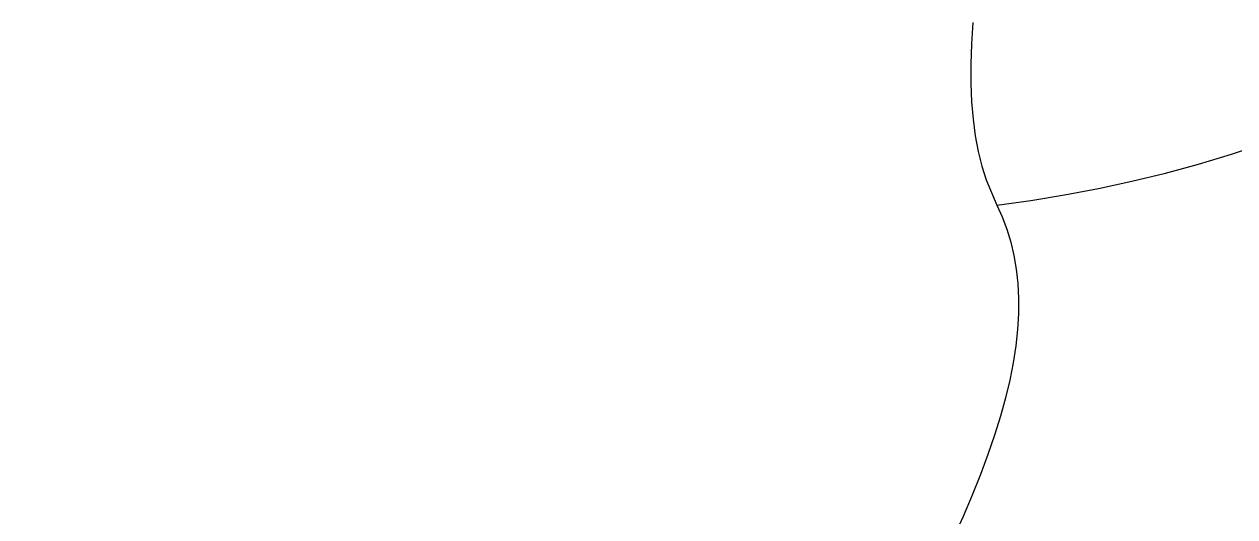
# Model space of a CAD drawing. Extents: x 527 to 614, y 487 to 635.
# Drawn here: x 600.414 to 603.247, y 522.123 to 523.276 of the extents above; entities that cross this region are included whole.
import ezdxf

# ---------------------------------------------------------------- set-up
doc = ezdxf.new("R2010")
doc.units = 0
doc.header["$MEASUREMENT"] = 0
for name, color, linetype in [('1', 4, 'Continuous'), ('204', 7, 'Continuous'), ('SPA', 2, 'Continuous')]:
    doc.layers.add(name, color=color, linetype=linetype)

# ---------------------------------------------------------------- blocks, each defined once
blk = doc.blocks.new('55')
at = {"layer": '204', "color": 4, "linetype": 'Continuous'}
for points in [[(-0.891503, 0.445256, -0.00000105), (-0.926293, 0.407867, -0.00000106), (-0.961083, 0.370477, -0.00000105), (-0.995873, 0.333087, -0.00000098), (-1.030664, 0.295698, -0.00000094), (-1.065456, 0.258308, -0.0000009), (-1.100247, 0.220917, -0.00000086), (-1.13504, 0.183527, -0.00000081), (-1.169832, 0.146137, -0.00000077), (-1.204625, 0.108746, -0.00000072), (-1.239418, 0.071355, -0.00000068), (-1.274211, 0.033965, -0.00000064), (-1.309005, -0.003426, -0.0000006), (-1.343799, -0.040817, -0.00000055), (-1.378593, -0.078208, -0.00000051), (-1.413388, -0.1156, -0.00000046), (-1.448182, -0.152991, -0.00000042), (-1.482977, -0.190382, -0.00000038), (-1.517772, -0.227774, -0.00000034), (-1.552567, -0.265165, -0.00000029), (-1.587362, -0.302557, -0.00000025), (-1.622158, -0.339948, -0.0000002), (-1.656953, -0.37734, -0.00000016), (-1.691748, -0.414732, -0.00000012), (-1.726544, -0.452123, -0.00000007), (-1.76134, -0.489515, -0.00000003), (-1.796135, -0.526907)], [(-1.830931, -0.564299, 0.00000004), (-1.865726, -0.60169, 0.00000006), (-1.900522, -0.639082, 0.00000005), (-1.935318, -0.676474, 0.00000005), (-1.970113, -0.713866, 0.00000005), (-2.004909, -0.751257, 0.00000005), (-2.039704, -0.788649, 0.00000005), (-2.0745, -0.826041, 0.00000005), (-2.109295, -0.863433, 0.00000005), (-2.144091, -0.900825, 0.00000005), (-2.178886, -0.938217, 0.00000005), (-2.213682, -0.975608, 0.00000005), (-2.248478, -1.013, 0.00000005), (-2.283273, -1.050392, 0.00000005), (-2.318069, -1.087784, 0.00000005), (-2.352864, -1.125176, 0.00000005), (-2.38766, -1.162568, 0.00000005), (-2.422455, -1.19996, 0.00000005), (-2.45725, -1.237351, 0.00000005), (-2.492046, -1.274743, 0.00000005), (-2.526841, -1.312135, 0.00000005), (-2.561637, -1.349527, 0.00000005), (-2.596432, -1.386919, 0.00000005), (-2.631228, -1.424311, 0.00000005), (-2.666023, -1.461703, 0.00000005), (-2.700818, -1.499095, 0.00000005), (-2.735614, -1.536487, 0.00000005), (-2.770409, -1.573879, 0.00000005), (-2.805205, -1.611271, 0.00000005), (-2.84, -1.648663, 0.00000005), (-2.874795, -1.686055, 0.00000005), (-2.909591, -1.723447, 0.00000005), (-2.944386, -1.760839, 0.00000005), (-2.979181, -1.798231, 0.00000005), (-3.013977, -1.835623, 0.00000005), (-3.048772, -1.873015, 0.00000005), (-3.083567, -1.910407, 0.00000005), (-3.118363, -1.947799, 0.00000005), (-3.153158, -1.985191, 0.00000005), (-3.187953, -2.022583, 0.00000005), (-3.222749, -2.059975, 0.00000005), (-3.257544, -2.097367, 0.00000005), (-3.292339, -2.134759, 0.00000005), (-3.327135, -2.172151, 0.00000005), (-3.36193, -2.209543, 0.00000005), (-3.396725, -2.246935, 0.00000005), (-3.43152, -2.284328, 0.00000005), (-3.466316, -2.32172, 0.00000005), (-3.501111, -2.359112, 0.00000005), (-3.535906, -2.396504, 0.00000005), (-3.570701, -2.433896, 0.00000005), (-3.605496, -2.471288, 0.00000005), (-3.640292, -2.50868, 0.00000005), (-3.675087, -2.546073, 0.00000005), (-3.709882, -2.583465, 0.00000005), (-3.744677, -2.620857, 0.00000005), (-3.779472, -2.658249, 0.00000005), (-3.814267, -2.695641, 0.00000005), (-3.849063, -2.733033, 0.00000005), (-3.883858, -2.770426, 0.00000005), (-3.918653, -2.807818, 0.00000005), (-3.953448, -2.84521, 0.00000005), (-3.988243, -2.882602, 0.00000005), (-4.023038, -2.919995, 0.00000005), (-4.057833, -2.957387, 0.00000005), (-4.092628, -2.994779, 0.00000005), (-4.127423, -3.032171, 0.00000005), (-4.162218, -3.069564, 0.00000005), (-4.197014, -3.106956, 0.00000005), (-4.231809, -3.144348, 0.00000005), (-4.266604, -3.18174, 0.00000005), (-4.301399, -3.219133, 0.00000005), (-4.336194, -3.256525, 0.00000005), (-4.370989, -3.293917, 0.00000005), (-4.405784, -3.33131, 0.00000005), (-4.440579, -3.368702, 0.00000005), (-4.475374, -3.406094, 0.00000005), (-4.510169, -3.443487, 0.00000005), (-4.544964, -3.480879, 0.00000005), (-4.579759, -3.518271, 0.00000005), (-4.614554, -3.555664, 0.00000005), (-4.649349, -3.593056, 0.00000005), (-4.684144, -3.630448, 0.00000005), (-4.718938, -3.667841, 0.00000005), (-4.753733, -3.705233, 0.00000005), (-4.788528, -3.742626, 0.00000005), (-4.823323, -3.780018, 0.00000005), (-4.858118, -3.81741, 0.00000005), (-4.892913, -3.854803, 0.00000006), (-4.927708, -3.892195, 0.00000006), (-4.962503, -3.929588, 0.00000006), (-4.997298, -3.96698, 0.00000006), (-5.032093, -4.004373, 0.00000006), (-5.066888, -4.041765, 0.00000006), (-5.101682, -4.079158, 0.00000005), (-5.136476, -4.116549, 0.00000006), (-5.171272, -4.153943, 0.00000006), (-5.206071, -4.19134, 0.00000005), (-5.240862, -4.228728, 0.00000005), (-5.275639, -4.266101, 0.00000006), (-5.310451, -4.303513, 0.00000009), (-5.345316, -4.340981, 0.00000005), (-5.380041, -4.378298, -0.00000007), (-5.414557, -4.415391, 0.00000008), (-5.44963, -4.453083, 0.00000052), (-5.485522, -4.491655, -0.00000005), (-5.51922, -4.527868, -0.00000193)], [(-5.549684, -4.560606, 0.00000062), (-5.588809, -4.602653, 0.00000589)], [(-0.839355, 0.466233), (-0.88808, 0.413868, -0.00000008), (-0.936805, 0.361503, -0.00000008), (-0.98553, 0.309139, -0.00000008), (-1.034255, 0.256774, -0.00000007), (-1.082979, 0.204409, -0.00000006), (-1.131704, 0.152045, -0.00000005), (-1.180429, 0.09968, -0.00000004), (-1.229154, 0.047316, -0.00000004), (-1.277879, -0.005049, -0.00000003), (-1.326604, -0.057414, -0.00000002), (-1.375329, -0.109779), (-1.424054, -0.162143), (-1.472779, -0.214508), (-1.521504, -0.266873)], [(-1.618954, -0.371602, 0.00000003), (-1.667679, -0.423967, 0.00000004), (-1.716404, -0.476332, 0.00000005), (-1.765129, -0.528696, 0.00000005), (-1.813854, -0.581061, 0.00000006), (-1.862579, -0.633426, 0.00000006), (-1.911304, -0.685791, 0.00000006), (-1.960029, -0.738156, 0.00000006), (-2.008754, -0.79052, 0.00000006), (-2.057479, -0.842885, 0.00000006), (-2.106204, -0.89525, 0.00000006), (-2.154929, -0.947615, 0.00000006), (-2.203654, -0.99998, 0.00000006), (-2.252379, -1.052345, 0.00000006), (-2.301104, -1.10471, 0.00000006), (-2.349829, -1.157075, 0.00000006), (-2.398553, -1.20944, 0.00000006), (-2.447278, -1.261805, 0.00000006), (-2.496003, -1.31417, 0.00000006), (-2.544728, -1.366535, 0.00000006), (-2.593453, -1.4189, 0.00000006), (-2.642177, -1.471265, 0.00000006), (-2.690902, -1.52363, 0.00000006), (-2.739627, -1.575995, 0.00000006), (-2.788352, -1.62836, 0.00000006), (-2.837076, -1.680725, 0.00000006), (-2.885801, -1.73309, 0.00000006), (-2.934526, -1.785455, 0.00000006), (-2.983251, -1.83782, 0.00000006), (-3.031975, -1.890185, 0.00000006), (-3.0807, -1.94255, 0.00000006), (-3.129424, -1.994915, 0.00000006), (-3.178149, -2.04728, 0.00000006), (-3.226874, -2.099646, 0.00000006), (-3.275598, -2.152011, 0.00000006), (-3.324323, -2.204376, 0.00000006), (-3.373047, -2.256741, 0.00000006), (-3.421772, -2.309106, 0.00000006), (-3.470497, -2.361471, 0.00000006), (-3.519221, -2.413837, 0.00000006), (-3.567946, -2.466202, 0.00000006), (-3.61667, -2.518567, 0.00000006), (-3.665395, -2.570932, 0.00000006), (-3.714119, -2.623298, 0.00000006), (-3.762844, -2.675663, 0.00000006), (-3.811568, -2.728028, 0.00000006), (-3.860293, -2.780394, 0.00000006), (-3.909017, -2.832759, 0.00000006), (-3.957741, -2.885124, 0.00000006), (-4.006466, -2.93749, 0.00000006), (-4.05519, -2.989855, 0.00000006), (-4.103915, -3.04222, 0.00000006), (-4.152639, -3.094586, 0.00000006), (-4.201363, -3.146951, 0.00000006), (-4.250088, -3.199317, 0.00000006), (-4.298812, -3.251682, 0.00000006), (-4.347536, -3.304048, 0.00000006), (-4.39626, -3.356413, 0.00000006), (-4.444985, -3.408778, 0.00000006), (-4.493709, -3.461144, 0.00000006), (-4.542433, -3.513509, 0.00000006), (-4.591158, -3.565875, 0.00000006), (-4.639882, -3.61824, 0.00000006), (-4.688606, -3.670606, 0.00000006), (-4.73733, -3.722972, 0.00000007), (-4.786055, -3.775338, 0.00000007), (-4.834778, -3.827703, 0.00000006), (-4.883501, -3.880067, 0.00000007), (-4.932227, -3.932434, 0.00000007), (-4.980957, -3.984806, 0.00000006), (-5.029675, -4.037165, 0.00000006), (-5.078374, -4.089504, 0.00000007), (-5.127123, -4.141896, 0.00000008), (-5.175946, -4.194368, 0.00000008), (-5.224571, -4.246628, 0.00000009), (-5.272906, -4.298575, 0.00000013), (-5.32202, -4.35136, 0.00000019), (-5.372281, -4.405377, 0.00000015), (-5.419468, -4.456092, 0.00000002), (-5.462129, -4.501941, 0.00000026), (-5.516918, -4.560825, 0.00000053), (-5.601305, -4.651521, 0.00000027), (-5.711819, -4.770296, 0.00000014)]]:
    blk.add_lwpolyline(points, format="xyb", dxfattribs=at)
for radius, start, end in [(19.975, 312.58861, 338.63537), (19.995, 312.58861, 338.63537), (20.005, 312.58855, 338.63544), (20.025, 312.58855, 338.63544)]:
    blk.add_arc((-17.168326, 9.490921), radius, start, end, dxfattribs=at)
blk = doc.blocks.new('2010VANGUARD')
at = {"layer": '1', "color": 3, "linetype": 'Continuous'}
blk.add_lwpolyline([(75.7888, 17.8258), (75.8016, 17.798), (75.8127, 17.7691), (75.8219, 17.739), (75.8293, 17.7078), (75.8348, 17.6754), (75.8384, 17.6418), (75.8401, 17.6071), (75.8398, 17.5712), (75.8376, 17.5342), (75.8334, 17.496), (75.8274, 17.4567), (75.8194, 17.4161), (75.8095, 17.3744), (75.7977, 17.3314), (75.784, 17.2871), (75.7684, 17.2415), (75.7509, 17.1947), (75.7315, 17.1465), (75.7103, 17.0969), (75.6872, 17.046)], dxfattribs=at)
at = {"layer": 'SPA'}
for points in [[(75.7888, 17.8258), (75.8684, 17.8365), (75.9478, 17.8494), (76.0268, 17.8643), (76.1055, 17.8814), (76.1837, 17.9005), (76.2614, 17.9218), (76.3385, 17.9451), (76.415, 17.9704)], [(75.7329, 18.2529), (75.7296, 18.2031), (75.728, 18.1555), (75.7281, 18.1102), (75.73, 18.0672), (75.7336, 18.0264), (75.7388, 17.9878), (75.7456, 17.9513), (75.7541, 17.9169), (75.7641, 17.8845), (75.7888, 17.8258)]]:
    blk.add_lwpolyline(points, dxfattribs=at)
at = {"layer": '1'}
blk.add_blockref('55', (75.7004, 15.0449), dxfattribs=at)

msp = doc.modelspace()

# ---------------------------------------------------------------- block references
at = {"layer": '1'}
msp.add_blockref('2010VANGUARD', (526.9005, 505.0267), dxfattribs=at)

doc.saveas('drawing.dxf')
